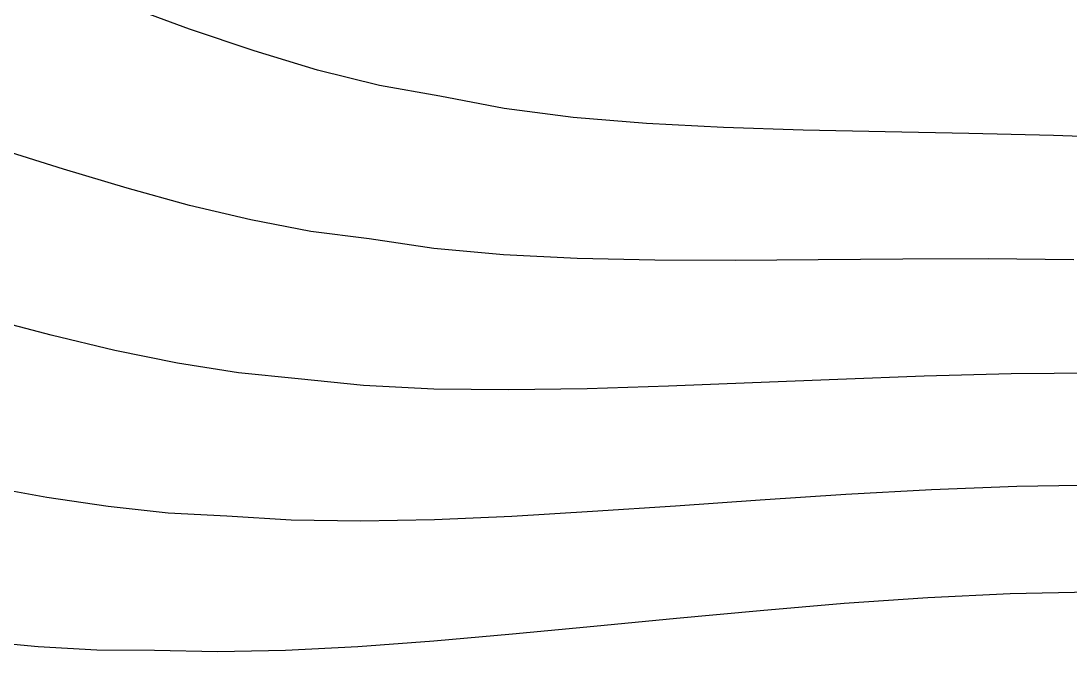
# Model space of a CAD drawing. Extents: x -607 to 1285, y -867 to 355.
# Drawn here: x 855.6 to 1023.7, y -271.7 to -170.7 of the extents above; entities that cross this region are included whole.
import ezdxf

# ---------------------------------------------------------------- set-up
doc = ezdxf.new("R2010")
doc.units = 0
for name, color, linetype in [('0_9229', 7, 'CONTINUOUS'), ('0_9230', 7, 'CONTINUOUS'), ('0_9231', 7, 'CONTINUOUS'), ('0_9320', 7, 'CONTINUOUS'), ('0_9321', 7, 'CONTINUOUS'), ('0_9322', 7, 'CONTINUOUS'), ('0_9323', 7, 'CONTINUOUS'), ('0_9324', 7, 'CONTINUOUS'), ('0_9325', 7, 'CONTINUOUS'), ('0_9326', 7, 'CONTINUOUS'), ('0_9327', 7, 'CONTINUOUS'), ('0_9328', 7, 'CONTINUOUS'), ('0_9329', 7, 'CONTINUOUS'), ('0_9330', 7, 'CONTINUOUS'), ('0_9331', 7, 'CONTINUOUS'), ('0_9332', 7, 'CONTINUOUS'), ('0_9333', 7, 'CONTINUOUS'), ('0_9334', 7, 'CONTINUOUS'), ('0_9335', 7, 'CONTINUOUS'), ('0_9425', 7, 'CONTINUOUS'), ('0_9426', 7, 'CONTINUOUS'), ('0_9427', 7, 'CONTINUOUS'), ('0_9428', 7, 'CONTINUOUS'), ('0_9429', 7, 'CONTINUOUS'), ('0_9430', 7, 'CONTINUOUS'), ('0_9431', 7, 'CONTINUOUS'), ('0_9432', 7, 'CONTINUOUS'), ('0_9433', 7, 'CONTINUOUS'), ('0_9434', 7, 'CONTINUOUS'), ('0_9435', 7, 'CONTINUOUS'), ('0_9436', 7, 'CONTINUOUS'), ('0_9437', 7, 'CONTINUOUS'), ('0_9438', 7, 'CONTINUOUS'), ('0_9439', 7, 'CONTINUOUS'), ('0_9440', 7, 'CONTINUOUS'), ('0_9529', 7, 'CONTINUOUS'), ('0_9530', 7, 'CONTINUOUS'), ('0_9531', 7, 'CONTINUOUS'), ('0_9532', 7, 'CONTINUOUS'), ('0_9533', 7, 'CONTINUOUS'), ('0_9534', 7, 'CONTINUOUS'), ('0_9535', 7, 'CONTINUOUS'), ('0_9536', 7, 'CONTINUOUS'), ('0_9537', 7, 'CONTINUOUS'), ('0_9538', 7, 'CONTINUOUS'), ('0_9539', 7, 'CONTINUOUS'), ('0_9540', 7, 'CONTINUOUS'), ('0_9541', 7, 'CONTINUOUS'), ('0_9542', 7, 'CONTINUOUS'), ('0_9543', 7, 'CONTINUOUS'), ('0_9544', 7, 'CONTINUOUS'), ('0_9634', 7, 'CONTINUOUS'), ('0_9635', 7, 'CONTINUOUS'), ('0_9636', 7, 'CONTINUOUS'), ('0_9637', 7, 'CONTINUOUS'), ('0_9638', 7, 'CONTINUOUS'), ('0_9639', 7, 'CONTINUOUS'), ('0_9640', 7, 'CONTINUOUS'), ('0_9641', 7, 'CONTINUOUS'), ('0_9642', 7, 'CONTINUOUS'), ('0_9643', 7, 'CONTINUOUS'), ('0_9644', 7, 'CONTINUOUS'), ('0_9645', 7, 'CONTINUOUS'), ('0_9646', 7, 'CONTINUOUS'), ('0_9647', 7, 'CONTINUOUS'), ('0_9737', 7, 'CONTINUOUS'), ('0_9738', 7, 'CONTINUOUS'), ('0_9739', 7, 'CONTINUOUS'), ('0_9740', 7, 'CONTINUOUS'), ('0_9741', 7, 'CONTINUOUS'), ('0_9742', 7, 'CONTINUOUS'), ('0_9743', 7, 'CONTINUOUS'), ('0_9744', 7, 'CONTINUOUS'), ('0_9745', 7, 'CONTINUOUS')]:
    doc.layers.add(name, color=color, linetype=linetype)

msp = doc.modelspace()

# ---------------------------------------------------------------- linework, layer by layer
at = {"layer": '0_9229'}
msp.add_polyline3d([(877.0115, -271.4419, -2866.8242), (867.7907, -271.3768, -2879.0837)], dxfattribs=at)
at = {"layer": '0_9230'}
msp.add_polyline3d([(867.7907, -271.3768, -2879.0837), (858.3853, -270.8519, -2891.9033)], dxfattribs=at)
at = {"layer": '0_9231'}
msp.add_polyline3d([(858.3853, -270.8519, -2891.9033), (848.7974, -269.9486, -2905.224)], dxfattribs=at)
at = {"layer": '0_9320'}
msp.add_polyline3d([(1026.874, -262.1251, -2674.689), (1013.9821, -262.3872, -2691.5874)], dxfattribs=at)
at = {"layer": '0_9321'}
msp.add_polyline3d([(1013.9821, -262.3872, -2691.5874), (1000.7993, -263.0225, -2708.615)], dxfattribs=at)
at = {"layer": '0_9322'}
msp.add_polyline3d([(1000.7993, -263.0225, -2708.615), (987.4351, -263.947, -2725.6848)], dxfattribs=at)
at = {"layer": '0_9323'}
msp.add_polyline3d([(987.4351, -263.947, -2725.6848), (973.9985, -265.0769, -2742.7095)], dxfattribs=at)
at = {"layer": '0_9324'}
msp.add_polyline3d([(973.9985, -265.0769, -2742.7095), (960.5989, -266.3281, -2759.602)], dxfattribs=at)
at = {"layer": '0_9325'}
msp.add_polyline3d([(960.5989, -266.3281, -2759.602), (947.3455, -267.6172, -2776.275)], dxfattribs=at)
at = {"layer": '0_9326'}
msp.add_polyline3d([(947.3455, -267.6172, -2776.275), (934.3474, -268.8599, -2792.6414)], dxfattribs=at)
at = {"layer": '0_9327'}
msp.add_polyline3d([(934.3474, -268.8599, -2792.6414), (921.7141, -269.9723, -2808.614)], dxfattribs=at)
at = {"layer": '0_9328'}
msp.add_polyline3d([(921.7141, -269.9723, -2808.614), (909.5544, -270.8706, -2824.106)], dxfattribs=at)
at = {"layer": '0_9329'}
msp.add_polyline3d([(909.5544, -270.8706, -2824.106), (897.9781, -271.471, -2839.0295)], dxfattribs=at)
at = {"layer": '0_9330'}
msp.add_polyline3d([(897.9781, -271.471, -2839.0295), (887.0939, -271.6895, -2853.298)], dxfattribs=at)
at = {"layer": '0_9331'}
msp.add_polyline3d([(887.0939, -271.6895, -2853.298), (877.0114, -271.4419, -2866.8242)], dxfattribs=at)
at = {"layer": '0_9332'}
msp.add_polyline3d([(888.5726, -249.9688, -2869.081), (879.1801, -249.4619, -2881.4902)], dxfattribs=at)
at = {"layer": '0_9333'}
msp.add_polyline3d([(879.1801, -249.4619, -2881.4902), (869.5787, -248.4326, -2894.504)], dxfattribs=at)
at = {"layer": '0_9334'}
msp.add_polyline3d([(869.5787, -248.4326, -2894.504), (859.774, -246.9722, -2908.0554)], dxfattribs=at)
at = {"layer": '0_9335'}
msp.add_polyline3d([(859.774, -246.9722, -2908.0554), (849.7721, -245.1721, -2922.079)], dxfattribs=at)
at = {"layer": '0_9425'}
msp.add_polyline3d([(1028.5251, -245.0123, -2692.207), (1015.0554, -245.2279, -2709.3982)], dxfattribs=at)
at = {"layer": '0_9426'}
msp.add_polyline3d([(1015.0554, -245.2279, -2709.3982), (1001.4002, -245.7568, -2726.6267)], dxfattribs=at)
at = {"layer": '0_9427'}
msp.add_polyline3d([(1001.4002, -245.7568, -2726.6267), (987.6713, -246.5106, -2743.806)], dxfattribs=at)
at = {"layer": '0_9428'}
msp.add_polyline3d([(987.6713, -246.5106, -2743.806), (973.98, -247.4, -2760.849)], dxfattribs=at)
at = {"layer": '0_9429'}
msp.add_polyline3d([(973.98, -247.4, -2760.849), (960.4384, -248.3364, -2777.6702)], dxfattribs=at)
at = {"layer": '0_9430'}
msp.add_polyline3d([(960.4384, -248.3364, -2777.6702), (947.1576, -249.2311, -2794.1821)], dxfattribs=at)
at = {"layer": '0_9431'}
msp.add_polyline3d([(947.1576, -249.2311, -2794.1821), (934.2493, -249.9951, -2810.2988)], dxfattribs=at)
at = {"layer": '0_9432'}
msp.add_polyline3d([(934.2493, -249.9951, -2810.2988), (921.8251, -250.5397, -2825.9336)], dxfattribs=at)
at = {"layer": '0_9433'}
msp.add_polyline3d([(921.8251, -250.5397, -2825.9336), (909.9966, -250.7761, -2841)], dxfattribs=at)
at = {"layer": '0_9434'}
msp.add_polyline3d([(909.9966, -250.7761, -2841), (898.8752, -250.6154, -2855.4111)], dxfattribs=at)
at = {"layer": '0_9435'}
msp.add_polyline3d([(898.8752, -250.6154, -2855.4111), (888.5726, -249.9688, -2869.081)], dxfattribs=at)
at = {"layer": '0_9436'}
msp.add_polyline3d([(900.0315, -227.995, -2870.2173), (890.4699, -227.0288, -2882.7559)], dxfattribs=at)
at = {"layer": '0_9437'}
msp.add_polyline3d([(890.4699, -227.0288, -2882.7559), (880.6844, -225.4718, -2895.929)], dxfattribs=at)
at = {"layer": '0_9438'}
msp.add_polyline3d([(880.6844, -225.4718, -2895.929), (870.6831, -223.426, -2909.6653)], dxfattribs=at)
at = {"layer": '0_9439'}
msp.add_polyline3d([(870.6831, -223.426, -2909.6653), (860.4737, -220.9935, -2923.8936)], dxfattribs=at)
at = {"layer": '0_9440'}
msp.add_polyline3d([(860.4737, -220.9935, -2923.8936), (850.0644, -218.2767, -2938.5427)], dxfattribs=at)
at = {"layer": '0_9529'}
msp.add_polyline3d([(1027.9485, -227.0702, -2710.7847), (1014.1387, -227.189, -2727.9854)], dxfattribs=at)
at = {"layer": '0_9530'}
msp.add_polyline3d([(1014.1387, -227.189, -2727.9854), (1000.2583, -227.5527, -2745.1277)], dxfattribs=at)
at = {"layer": '0_9531'}
msp.add_polyline3d([(1000.2583, -227.5527, -2745.1277), (986.4185, -228.0673, -2762.1287)], dxfattribs=at)
at = {"layer": '0_9532'}
msp.add_polyline3d([(986.4185, -228.0673, -2762.1287), (972.7305, -228.6387, -2778.9053)], dxfattribs=at)
at = {"layer": '0_9533'}
msp.add_polyline3d([(972.7305, -228.6387, -2778.9053), (959.306, -229.1731, -2795.375)], dxfattribs=at)
at = {"layer": '0_9534'}
msp.add_polyline3d([(959.306, -229.1731, -2795.375), (946.2562, -229.5762, -2811.4548)], dxfattribs=at)
at = {"layer": '0_9535'}
msp.add_polyline3d([(946.2562, -229.5762, -2811.4548), (933.6924, -229.7539, -2827.0618)], dxfattribs=at)
at = {"layer": '0_9536'}
msp.add_polyline3d([(933.6924, -229.7539, -2827.0618), (921.7262, -229.6124, -2842.113)], dxfattribs=at)
at = {"layer": '0_9537'}
msp.add_polyline3d([(921.7262, -229.6124, -2842.113), (910.4686, -229.0575, -2856.526)], dxfattribs=at)
at = {"layer": '0_9538'}
msp.add_polyline3d([(910.4686, -229.0575, -2856.526), (900.0314, -227.9952, -2870.2173)], dxfattribs=at)
at = {"layer": '0_9539'}
msp.add_polyline3d([(911.4021, -205.577, -2870.2039), (902.0353, -204.3805, -2882.2734)], dxfattribs=at)
at = {"layer": '0_9540'}
msp.add_polyline3d([(902.0353, -204.3805, -2882.2734), (892.4469, -202.5579, -2894.963)], dxfattribs=at)
at = {"layer": '0_9541'}
msp.add_polyline3d([(892.4469, -202.5579, -2894.963), (882.645, -200.2172, -2908.2024)], dxfattribs=at)
at = {"layer": '0_9542'}
msp.add_polyline3d([(882.645, -200.2172, -2908.2024), (872.6379, -197.4656, -2921.9216)], dxfattribs=at)
at = {"layer": '0_9543'}
msp.add_polyline3d([(872.6379, -197.4656, -2921.9216), (862.4337, -194.4109, -2936.0503)], dxfattribs=at)
at = {"layer": '0_9544'}
msp.add_polyline3d([(862.4337, -194.4109, -2936.0503), (852.0408, -191.161, -2950.5183)], dxfattribs=at)
at = {"layer": '0_9634'}
msp.add_polyline3d([(1024.1992, -208.9235, -2731.056), (1010.4813, -208.802, -2747.8186)], dxfattribs=at)
at = {"layer": '0_9635'}
msp.add_polyline3d([(1010.4813, -208.802, -2747.8186), (996.8054, -208.8444, -2764.4387)], dxfattribs=at)
at = {"layer": '0_9636'}
msp.add_polyline3d([(996.8054, -208.8444, -2764.4387), (983.2804, -208.9535, -2780.8374)], dxfattribs=at)
at = {"layer": '0_9637'}
msp.add_polyline3d([(983.2804, -208.9535, -2780.8374), (970.0154, -209.0322, -2796.937)], dxfattribs=at)
at = {"layer": '0_9638'}
msp.add_polyline3d([(970.0154, -209.0322, -2796.937), (957.1191, -208.9836, -2812.659)], dxfattribs=at)
at = {"layer": '0_9639'}
msp.add_polyline3d([(957.1191, -208.9836, -2812.659), (944.7008, -208.7109, -2827.9248)], dxfattribs=at)
at = {"layer": '0_9640'}
msp.add_polyline3d([(944.7008, -208.7109, -2827.9248), (932.8691, -208.1169, -2842.6565)], dxfattribs=at)
at = {"layer": '0_9641'}
msp.add_polyline3d([(932.8691, -208.1169, -2842.6565), (921.7334, -207.1044, -2856.7756)], dxfattribs=at)
at = {"layer": '0_9642'}
msp.add_polyline3d([(921.7334, -207.1044, -2856.7756), (911.4022, -205.5767, -2870.204)], dxfattribs=at)
at = {"layer": '0_9643'}
msp.add_polyline3d([(922.7004, -182.7737, -2869.0127), (913.0394, -181.0256, -2881.3745)], dxfattribs=at)
at = {"layer": '0_9644'}
msp.add_polyline3d([(913.0394, -181.0256, -2881.3745), (903.1351, -178.5671, -2894.3953)], dxfattribs=at)
at = {"layer": '0_9645'}
msp.add_polyline3d([(903.1351, -178.5671, -2894.3953), (892.9985, -175.5193, -2907.9988)], dxfattribs=at)
at = {"layer": '0_9646'}
msp.add_polyline3d([(892.9985, -175.5193, -2907.9988), (882.6407, -172.0027, -2922.1086)], dxfattribs=at)
at = {"layer": '0_9647'}
msp.add_polyline3d([(882.6407, -172.0027, -2922.1086), (872.0729, -168.1383, -2936.6487)], dxfattribs=at)
at = {"layer": '0_9737'}
msp.add_polyline3d([(1034.5054, -189.5356, -2732.9722), (1020.9206, -189.0265, -2749.3386)], dxfattribs=at)
at = {"layer": '0_9738'}
msp.add_polyline3d([(1020.9206, -189.0265, -2749.3386), (1007.3846, -188.6981, -2765.5532)], dxfattribs=at)
at = {"layer": '0_9739'}
msp.add_polyline3d([(1007.3846, -188.6981, -2765.5532), (994.0008, -188.4474, -2781.5469)], dxfattribs=at)
at = {"layer": '0_9740'}
msp.add_polyline3d([(994.0008, -188.4474, -2781.5469), (980.873, -188.1705, -2797.2507)], dxfattribs=at)
at = {"layer": '0_9741'}
msp.add_polyline3d([(980.873, -188.1705, -2797.2507), (968.1048, -187.764, -2812.596)], dxfattribs=at)
at = {"layer": '0_9742'}
msp.add_polyline3d([(968.1048, -187.764, -2812.596), (955.7998, -187.1244, -2827.5137)], dxfattribs=at)
at = {"layer": '0_9743'}
msp.add_polyline3d([(955.7998, -187.1244, -2827.5137), (944.0616, -186.1486, -2841.935)], dxfattribs=at)
at = {"layer": '0_9744'}
msp.add_polyline3d([(944.0616, -186.1486, -2841.935), (932.994, -184.7327, -2855.791)], dxfattribs=at)
at = {"layer": '0_9745'}
msp.add_polyline3d([(932.994, -184.7327, -2855.791), (922.7005, -182.7734, -2869.0127)], dxfattribs=at)

doc.saveas('drawing.dxf')
